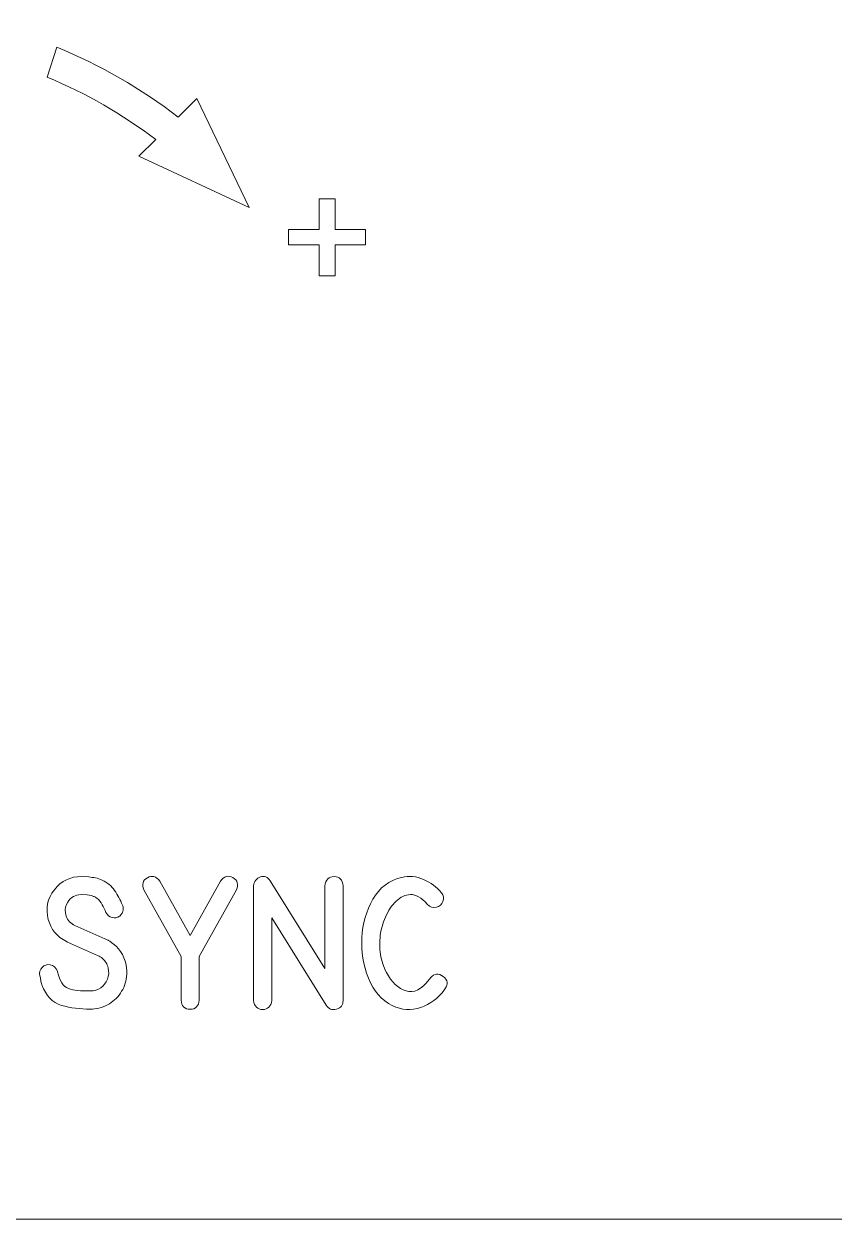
# Model space of a CAD drawing. Header units: millimetres. Extents: x -104 to 90, y -60 to 124.
# Drawn here: x -69.03 to -49.66, y 68.57 to 97.12 of the extents above; entities that cross this region are included whole.
import ezdxf

# ---------------------------------------------------------------- set-up
doc = ezdxf.new("R2010")
doc.units = ezdxf.units.MM
doc.header["$MEASUREMENT"] = 0
doc.layers.add('Cut', color=7, linetype='Continuous')
doc.layers.add('Engrave', color=7, linetype='Continuous')

msp = doc.modelspace()

# ---------------------------------------------------------------- linework, layer by layer
at = {"layer": 'Cut', "color": 250, "lineweight": 9}
msp.add_open_spline([(39.8308, 68.5664), (40.2289, 68.5666), (40.6106, 68.725), (40.8919, 69.0067), (40.8919, 69.0067), (41.1732, 69.2883), (41.3311, 69.6683), (41.3308, 70.0664), (41.3308, 70.0664), (41.3308, 70.0664), (41.3308, 74.5539), (41.3308, 74.5539), (41.3308, 74.5539), (41.3306, 74.9519), (41.1722, 75.3336), (40.8905, 75.6149), (40.8905, 75.6149), (40.6089, 75.8962), (40.2289, 76.0541), (39.8308, 76.0539), (39.8308, 76.0539), (39.8308, 76.0539), (37.3683, 76.0539), (37.3683, 76.0539), (37.3683, 76.0539), (35.2247, 76.0539), (33.244, 77.1975), (32.1722, 79.0539), (32.1722, 79.0539), (31.1004, 80.9103), (31.1004, 83.1975), (32.1722, 85.0539), (32.1722, 85.0539), (33.244, 86.9103), (35.2247, 88.0539), (37.3683, 88.0539), (37.3683, 88.0539), (37.3683, 88.0539), (39.8308, 88.0539), (39.8308, 88.0539), (39.8308, 88.0539), (40.2289, 88.0541), (40.6106, 88.2125), (40.8919, 88.4942), (40.8919, 88.4942), (41.1732, 88.7758), (41.3311, 89.1558), (41.3308, 89.5539), (41.3308, 89.5539), (41.3308, 89.5539), (41.3308, 103.1289), (41.3308, 103.1289), (41.3308, 103.1289), (41.3306, 103.5269), (41.1722, 103.9086), (40.8905, 104.1899), (40.8905, 104.1899), (40.6089, 104.4712), (40.2289, 104.6291), (39.8308, 104.6289), (39.8308, 104.6289), (39.8308, 104.6289), (37.3683, 104.6289), (37.3683, 104.6289), (37.3683, 104.6289), (35.2247, 104.6289), (33.244, 105.7725), (32.1722, 107.6289), (32.1722, 107.6289), (31.1004, 109.4853), (31.1004, 111.7725), (32.1722, 113.6289), (32.1722, 113.6289), (33.244, 115.4853), (35.2247, 116.6289), (37.3683, 116.6289), (37.3683, 116.6289), (37.3683, 116.6289), (39.8308, 116.6289), (39.8308, 116.6289), (39.8308, 116.6289), (40.2289, 116.6291), (40.6106, 116.7875), (40.8919, 117.0692), (40.8919, 117.0692), (41.1732, 117.3508), (41.3311, 117.7308), (41.3308, 118.1289), (41.3308, 118.1289), (41.3308, 118.1289), (41.3308, 122.6164), (41.3308, 122.6164), (41.3308, 122.6164), (41.3306, 123.0144), (41.1722, 123.3961), (40.8905, 123.6774), (40.8905, 123.6774), (40.6089, 123.9587), (40.2289, 124.1166), (39.8308, 124.1164), (39.8308, 124.1164), (39.8308, 124.1164), (-101.6192, 124.1164), (-101.6192, 124.1164), (-101.6192, 124.1164), (-102.0172, 124.1161), (-102.3989, 123.9577), (-102.6802, 123.6761), (-102.6802, 123.6761), (-102.9615, 123.3944), (-103.1194, 123.0144), (-103.1192, 122.6164), (-103.1192, 122.6164), (-103.1192, 122.6164), (-103.1192, 118.1289), (-103.1192, 118.1289), (-103.1192, 118.1289), (-103.1189, 117.7308), (-102.9605, 117.3491), (-102.6789, 117.0678), (-102.6789, 117.0678), (-102.3972, 116.7865), (-102.0172, 116.6286), (-101.6192, 116.6289), (-101.6192, 116.6289), (-101.6192, 116.6289), (-99.1567, 116.6289), (-99.1567, 116.6289), (-99.1567, 116.6289), (-97.0131, 116.6289), (-95.0323, 115.4853), (-93.9605, 113.6289), (-93.9605, 113.6289), (-92.8887, 111.7725), (-92.8887, 109.4853), (-93.9605, 107.6289), (-93.9605, 107.6289), (-95.0323, 105.7725), (-97.0131, 104.6289), (-99.1567, 104.6289), (-99.1567, 104.6289), (-99.1567, 104.6289), (-101.6192, 104.6289), (-101.6192, 104.6289), (-101.6192, 104.6289), (-102.0172, 104.6286), (-102.3989, 104.4702), (-102.6802, 104.1886), (-102.6802, 104.1886), (-102.9615, 103.9069), (-103.1194, 103.5269), (-103.1192, 103.1289), (-103.1192, 103.1289), (-103.1192, 103.1289), (-103.1192, 89.5539), (-103.1192, 89.5539), (-103.1192, 89.5539), (-103.1189, 89.1558), (-102.9605, 88.7741), (-102.6789, 88.4928), (-102.6789, 88.4928), (-102.3972, 88.2115), (-102.0172, 88.0536), (-101.6192, 88.0539), (-101.6192, 88.0539), (-101.6192, 88.0539), (-99.1567, 88.0539), (-99.1567, 88.0539), (-99.1567, 88.0539), (-97.0131, 88.0539), (-95.0323, 86.9103), (-93.9605, 85.0539), (-93.9605, 85.0539), (-92.8887, 83.1975), (-92.8887, 80.9103), (-93.9605, 79.0539), (-93.9605, 79.0539), (-95.0323, 77.1975), (-97.0131, 76.0539), (-99.1567, 76.0539), (-99.1567, 76.0539), (-99.1567, 76.0539), (-101.6192, 76.0539), (-101.6192, 76.0539), (-101.6192, 76.0539), (-102.0172, 76.0536), (-102.3989, 75.8952), (-102.6802, 75.6136), (-102.6802, 75.6136), (-102.9615, 75.3319), (-103.1194, 74.9519), (-103.1192, 74.5539), (-103.1192, 74.5539), (-103.1192, 74.5539), (-103.1192, 70.0664), (-103.1192, 70.0664), (-103.1192, 70.0664), (-103.1189, 69.6683), (-102.9605, 69.2866), (-102.6789, 69.0053), (-102.6789, 69.0053), (-102.3972, 68.724), (-102.0172, 68.5661), (-101.6192, 68.5664), (-101.6192, 68.5664), (-101.6192, 68.5664), (39.8308, 68.5664), (39.8308, 68.5664)], degree=3, knots=[0, 0, 0, 0, 0.0188679, 0.0188679, 0.0188679, 0.0188679, 0.0377358, 0.0377358, 0.0377358, 0.0377358, 0.0566038, 0.0566038, 0.0566038, 0.0566038, 0.0754717, 0.0754717, 0.0754717, 0.0754717, 0.0943396, 0.0943396, 0.0943396, 0.0943396, 0.1132075, 0.1132075, 0.1132075, 0.1132075, 0.1320755, 0.1320755, 0.1320755, 0.1320755, 0.1509434, 0.1509434, 0.1509434, 0.1509434, 0.1698113, 0.1698113, 0.1698113, 0.1698113, 0.1886792, 0.1886792, 0.1886792, 0.1886792, 0.2075472, 0.2075472, 0.2075472, 0.2075472, 0.2264151, 0.2264151, 0.2264151, 0.2264151, 0.245283, 0.245283, 0.245283, 0.245283, 0.2641509, 0.2641509, 0.2641509, 0.2641509, 0.2830189, 0.2830189, 0.2830189, 0.2830189, 0.3018868, 0.3018868, 0.3018868, 0.3018868, 0.3207547, 0.3207547, 0.3207547, 0.3207547, 0.3396226, 0.3396226, 0.3396226, 0.3396226, 0.3584906, 0.3584906, 0.3584906, 0.3584906, 0.3773585, 0.3773585, 0.3773585, 0.3773585, 0.3962264, 0.3962264, 0.3962264, 0.3962264, 0.4150943, 0.4150943, 0.4150943, 0.4150943, 0.4339623, 0.4339623, 0.4339623, 0.4339623, 0.4528302, 0.4528302, 0.4528302, 0.4528302, 0.4716981, 0.4716981, 0.4716981, 0.4716981, 0.490566, 0.490566, 0.490566, 0.490566, 0.509434, 0.509434, 0.509434, 0.509434, 0.5283019, 0.5283019, 0.5283019, 0.5283019, 0.5471698, 0.5471698, 0.5471698, 0.5471698, 0.5660377, 0.5660377, 0.5660377, 0.5660377, 0.5849057, 0.5849057, 0.5849057, 0.5849057, 0.6037736, 0.6037736, 0.6037736, 0.6037736, 0.6226415, 0.6226415, 0.6226415, 0.6226415, 0.6415094, 0.6415094, 0.6415094, 0.6415094, 0.6603774, 0.6603774, 0.6603774, 0.6603774, 0.6792453, 0.6792453, 0.6792453, 0.6792453, 0.6981132, 0.6981132, 0.6981132, 0.6981132, 0.7169811, 0.7169811, 0.7169811, 0.7169811, 0.7358491, 0.7358491, 0.7358491, 0.7358491, 0.754717, 0.754717, 0.754717, 0.754717, 0.7735849, 0.7735849, 0.7735849, 0.7735849, 0.7924528, 0.7924528, 0.7924528, 0.7924528, 0.8113208, 0.8113208, 0.8113208, 0.8113208, 0.8301887, 0.8301887, 0.8301887, 0.8301887, 0.8490566, 0.8490566, 0.8490566, 0.8490566, 0.8679245, 0.8679245, 0.8679245, 0.8679245, 0.8867925, 0.8867925, 0.8867925, 0.8867925, 0.9056604, 0.9056604, 0.9056604, 0.9056604, 0.9245283, 0.9245283, 0.9245283, 0.9245283, 0.9433962, 0.9433962, 0.9433962, 0.9433962, 0.9622642, 0.9622642, 0.9622642, 0.9622642, 1, 1, 1, 1], dxfattribs=at)
at = {"layer": 'Engrave', "color": 240, "lineweight": 9}
for points, knots in [([(-65.8758, 94.3597), (-66.6732, 94.9671), (-67.5458, 95.4683), (-68.4723, 95.851), (-68.4723, 95.851), (-68.4723, 95.851), (-68.2434, 96.5677), (-68.2434, 96.5677), (-68.2434, 96.5677), (-67.2044, 96.1447), (-66.2278, 95.5817), (-65.3409, 94.8946), (-65.3409, 94.8946), (-65.3409, 94.8946), (-64.8942, 95.3414), (-64.8942, 95.3414), (-64.8942, 95.3414), (-64.8942, 95.3414), (-63.6392, 92.7349), (-63.6392, 92.7349), (-63.6392, 92.7349), (-63.6392, 92.7349), (-66.2765, 93.9591), (-66.2765, 93.9591), (-66.2765, 93.9591), (-66.2765, 93.9591), (-65.8758, 94.3597), (-65.8758, 94.3597)], [0, 0, 0, 0, 0.125, 0.125, 0.125, 0.125, 0.25, 0.25, 0.25, 0.25, 0.375, 0.375, 0.375, 0.375, 0.5, 0.5, 0.5, 0.5, 0.625, 0.625, 0.625, 0.625, 0.75, 0.75, 0.75, 0.75, 1, 1, 1, 1]), ([(-61.5875, 92.9425), (-61.5875, 92.9425), (-61.5875, 92.2075), (-61.5875, 92.2075), (-61.5875, 92.2075), (-61.5875, 92.2075), (-60.8599, 92.2075), (-60.8599, 92.2075), (-60.8599, 92.2075), (-60.8599, 92.2075), (-60.8599, 91.8412), (-60.8599, 91.8412), (-60.8599, 91.8412), (-60.8599, 91.8412), (-61.5875, 91.8412), (-61.5875, 91.8412), (-61.5875, 91.8412), (-61.5875, 91.8412), (-61.5875, 91.1062), (-61.5875, 91.1062), (-61.5875, 91.1062), (-61.5875, 91.1062), (-61.9687, 91.1062), (-61.9687, 91.1062), (-61.9687, 91.1062), (-61.9687, 91.1062), (-61.9687, 91.8412), (-61.9687, 91.8412), (-61.9687, 91.8412), (-61.9687, 91.8412), (-62.7013, 91.8412), (-62.7013, 91.8412), (-62.7013, 91.8412), (-62.7013, 91.8412), (-62.7013, 92.2075), (-62.7013, 92.2075), (-62.7013, 92.2075), (-62.7013, 92.2075), (-61.9687, 92.2075), (-61.9687, 92.2075), (-61.9687, 92.2075), (-61.9687, 92.2075), (-61.9687, 92.9425), (-61.9687, 92.9425), (-61.9687, 92.9425), (-61.9687, 92.9425), (-61.5875, 92.9425), (-61.5875, 92.9425)], [0, 0, 0, 0, 0.0769231, 0.0769231, 0.0769231, 0.0769231, 0.1538462, 0.1538462, 0.1538462, 0.1538462, 0.2307692, 0.2307692, 0.2307692, 0.2307692, 0.3076923, 0.3076923, 0.3076923, 0.3076923, 0.3846154, 0.3846154, 0.3846154, 0.3846154, 0.4615385, 0.4615385, 0.4615385, 0.4615385, 0.5384615, 0.5384615, 0.5384615, 0.5384615, 0.6153846, 0.6153846, 0.6153846, 0.6153846, 0.6923077, 0.6923077, 0.6923077, 0.6923077, 0.7692308, 0.7692308, 0.7692308, 0.7692308, 0.8461538, 0.8461538, 0.8461538, 0.8461538, 1, 1, 1, 1]), ([(-67.0914, 75.2663), (-67.0914, 75.2663), (-67.0666, 75.2557), (-67.0666, 75.2557), (-67.0666, 75.2557), (-67.0666, 75.2557), (-67.0385, 75.242), (-67.0385, 75.242), (-67.0385, 75.242), (-67.0385, 75.242), (-67.0137, 75.2277), (-67.0137, 75.2277), (-67.0137, 75.2277), (-67.0068, 75.2224), (-66.9983, 75.2176), (-66.9898, 75.2129), (-66.9898, 75.2129), (-66.9808, 75.2087), (-66.9724, 75.2034), (-66.9639, 75.1986), (-66.9639, 75.1986), (-66.7597, 75.0642), (-66.6327, 74.8779), (-66.5845, 74.6403), (-66.5845, 74.6403), (-66.566, 74.5472), (-66.5617, 74.4514), (-66.5718, 74.3535), (-66.5718, 74.3535), (-66.5887, 74.2128), (-66.6379, 74.0831), (-66.72, 73.9635), (-66.72, 73.9635), (-66.802, 73.8439), (-66.9052, 73.7519), (-67.029, 73.6868), (-67.029, 73.6868), (-67.1624, 73.6164), (-67.3005, 73.5815), (-67.4433, 73.5815), (-67.4433, 73.5815), (-67.6831, 73.5815), (-67.9117, 73.6122), (-68.1302, 73.6735), (-68.1302, 73.6735), (-68.3482, 73.7349), (-68.5038, 73.8995), (-68.5964, 74.1673), (-68.5964, 74.1673), (-68.6091, 74.2016), (-68.6181, 74.2366), (-68.6244, 74.2726), (-68.6244, 74.2726), (-68.6308, 74.3091), (-68.6382, 74.3451), (-68.6461, 74.3816), (-68.6461, 74.3816), (-68.6615, 74.4556), (-68.6435, 74.5213), (-68.5911, 74.5784), (-68.5911, 74.5784), (-68.5392, 74.635), (-68.4742, 74.6567), (-68.3969, 74.6435), (-68.3969, 74.6435), (-68.3149, 74.6266), (-68.2583, 74.5763), (-68.226, 74.4916), (-68.226, 74.4916), (-68.226, 74.4916), (-68.2212, 74.4773), (-68.2212, 74.4773), (-68.2212, 74.4773), (-68.172, 74.253), (-68.0852, 74.1191), (-67.9619, 74.0757), (-67.9619, 74.0757), (-67.8381, 74.0323), (-67.6666, 74.0127), (-67.4465, 74.017), (-67.4465, 74.017), (-67.2438, 74.017), (-67.1047, 74.1122), (-67.029, 74.3022), (-67.029, 74.3022), (-66.9962, 74.3869), (-66.9909, 74.4752), (-67.0137, 74.5668), (-67.0137, 74.5668), (-67.0364, 74.6578), (-67.0814, 74.7345), (-67.1486, 74.7954), (-67.1486, 74.7954), (-67.1788, 74.8213), (-67.2179, 74.8451), (-67.2666, 74.8679), (-67.2666, 74.8679), (-67.2666, 74.8679), (-67.9841, 75.1827), (-67.9841, 75.1827), (-67.9841, 75.1827), (-67.9841, 75.1827), (-68.0074, 75.1954), (-68.0074, 75.1954), (-68.0074, 75.1954), (-68.2424, 75.3192), (-68.3879, 75.4955), (-68.4445, 75.7241), (-68.4445, 75.7241), (-68.5138, 75.9886), (-68.4657, 76.2257), (-68.2995, 76.4363), (-68.2995, 76.4363), (-68.1339, 76.6464), (-67.9159, 76.7517), (-67.6465, 76.7517), (-67.6465, 76.7517), (-67.6465, 76.7517), (-67.4756, 76.7469), (-67.4756, 76.7469), (-67.4756, 76.7469), (-67.4201, 76.7369), (-67.3661, 76.7268), (-67.3148, 76.7168), (-67.3148, 76.7168), (-67.2629, 76.7073), (-67.2105, 76.6903), (-67.1581, 76.6665), (-67.1581, 76.6665), (-67.0279, 76.6057), (-66.9279, 76.5215), (-66.8586, 76.4152), (-66.8586, 76.4152), (-66.7893, 76.3088), (-66.7268, 76.1934), (-66.6713, 76.0696), (-66.6713, 76.0696), (-66.666, 76.058), (-66.6612, 76.0447), (-66.657, 76.0294), (-66.657, 76.0294), (-66.6459, 75.9786), (-66.6512, 75.9326), (-66.6729, 75.8913), (-66.6729, 75.8913), (-66.685, 75.8653), (-66.6983, 75.8458), (-66.7115, 75.8325), (-66.7115, 75.8325), (-66.7247, 75.8188), (-66.7358, 75.8098), (-66.7438, 75.8045), (-66.7438, 75.8045), (-66.7978, 75.7664), (-66.8565, 75.7548), (-66.9205, 75.7706), (-66.9205, 75.7706), (-66.9851, 75.7849), (-67.0338, 75.8262), (-67.0682, 75.8945), (-67.0682, 75.8945), (-67.0951, 75.9542), (-67.1237, 76.0156), (-67.1539, 76.0781), (-67.1539, 76.0781), (-67.1846, 76.1405), (-67.2274, 76.1924), (-67.2819, 76.2342), (-67.2819, 76.2342), (-67.3047, 76.2506), (-67.3269, 76.2628), (-67.3481, 76.2702), (-67.3481, 76.2702), (-67.3693, 76.2781), (-67.3925, 76.2866), (-67.4185, 76.2961), (-67.4185, 76.2961), (-67.4185, 76.2961), (-67.519, 76.313), (-67.519, 76.313), (-67.519, 76.313), (-67.519, 76.313), (-67.6619, 76.3178), (-67.6619, 76.3178), (-67.6619, 76.3178), (-67.8005, 76.3157), (-67.9064, 76.2559), (-67.9794, 76.1379), (-67.9794, 76.1379), (-68.0291, 76.0622), (-68.0476, 75.9781), (-68.0355, 75.8849), (-68.0355, 75.8849), (-68.0212, 75.7706), (-67.9672, 75.6817), (-67.8741, 75.6182), (-67.8741, 75.6182), (-67.8698, 75.6156), (-67.8656, 75.6119), (-67.8603, 75.6082), (-67.8603, 75.6082), (-67.855, 75.605), (-67.8492, 75.6013), (-67.8434, 75.5981), (-67.8434, 75.5981), (-67.8434, 75.5981), (-67.8259, 75.5907), (-67.8259, 75.5907), (-67.8259, 75.5907), (-67.8259, 75.5907), (-67.8074, 75.5828), (-67.8074, 75.5828), (-67.8074, 75.5828), (-67.8074, 75.5828), (-67.0914, 75.2663), (-67.0914, 75.2663)], [0, 0, 0, 0, 0.0181818, 0.0181818, 0.0181818, 0.0181818, 0.0363636, 0.0363636, 0.0363636, 0.0363636, 0.0545455, 0.0545455, 0.0545455, 0.0545455, 0.0727273, 0.0727273, 0.0727273, 0.0727273, 0.0909091, 0.0909091, 0.0909091, 0.0909091, 0.1090909, 0.1090909, 0.1090909, 0.1090909, 0.1272727, 0.1272727, 0.1272727, 0.1272727, 0.1454545, 0.1454545, 0.1454545, 0.1454545, 0.1636364, 0.1636364, 0.1636364, 0.1636364, 0.1818182, 0.1818182, 0.1818182, 0.1818182, 0.2, 0.2, 0.2, 0.2, 0.2181818, 0.2181818, 0.2181818, 0.2181818, 0.2363636, 0.2363636, 0.2363636, 0.2363636, 0.2545455, 0.2545455, 0.2545455, 0.2545455, 0.2727273, 0.2727273, 0.2727273, 0.2727273, 0.2909091, 0.2909091, 0.2909091, 0.2909091, 0.3090909, 0.3090909, 0.3090909, 0.3090909, 0.3272727, 0.3272727, 0.3272727, 0.3272727, 0.3454545, 0.3454545, 0.3454545, 0.3454545, 0.3636364, 0.3636364, 0.3636364, 0.3636364, 0.3818182, 0.3818182, 0.3818182, 0.3818182, 0.4, 0.4, 0.4, 0.4, 0.4181818, 0.4181818, 0.4181818, 0.4181818, 0.4363636, 0.4363636, 0.4363636, 0.4363636, 0.4545455, 0.4545455, 0.4545455, 0.4545455, 0.4727273, 0.4727273, 0.4727273, 0.4727273, 0.4909091, 0.4909091, 0.4909091, 0.4909091, 0.5090909, 0.5090909, 0.5090909, 0.5090909, 0.5272727, 0.5272727, 0.5272727, 0.5272727, 0.5454545, 0.5454545, 0.5454545, 0.5454545, 0.5636364, 0.5636364, 0.5636364, 0.5636364, 0.5818182, 0.5818182, 0.5818182, 0.5818182, 0.6, 0.6, 0.6, 0.6, 0.6181818, 0.6181818, 0.6181818, 0.6181818, 0.6363636, 0.6363636, 0.6363636, 0.6363636, 0.6545455, 0.6545455, 0.6545455, 0.6545455, 0.6727273, 0.6727273, 0.6727273, 0.6727273, 0.6909091, 0.6909091, 0.6909091, 0.6909091, 0.7090909, 0.7090909, 0.7090909, 0.7090909, 0.7272727, 0.7272727, 0.7272727, 0.7272727, 0.7454545, 0.7454545, 0.7454545, 0.7454545, 0.7636364, 0.7636364, 0.7636364, 0.7636364, 0.7818182, 0.7818182, 0.7818182, 0.7818182, 0.8, 0.8, 0.8, 0.8, 0.8181818, 0.8181818, 0.8181818, 0.8181818, 0.8363636, 0.8363636, 0.8363636, 0.8363636, 0.8545455, 0.8545455, 0.8545455, 0.8545455, 0.8727273, 0.8727273, 0.8727273, 0.8727273, 0.8909091, 0.8909091, 0.8909091, 0.8909091, 0.9090909, 0.9090909, 0.9090909, 0.9090909, 0.9272727, 0.9272727, 0.9272727, 0.9272727, 0.9454545, 0.9454545, 0.9454545, 0.9454545, 0.9636364, 0.9636364, 0.9636364, 0.9636364, 1, 1, 1, 1]), ([(-64.3255, 76.6385), (-64.2451, 76.7596), (-64.1477, 76.7882), (-64.0334, 76.7252), (-64.0334, 76.7252), (-63.9191, 76.6623), (-63.89, 76.5638), (-63.9456, 76.4294), (-63.9456, 76.4294), (-63.9456, 76.4294), (-64.8372, 74.8372), (-64.8372, 74.8372), (-64.8372, 74.8372), (-64.8372, 74.8372), (-64.8372, 73.8), (-64.8372, 73.8), (-64.8372, 73.8), (-64.8468, 73.6534), (-64.9187, 73.5799), (-65.0537, 73.5799), (-65.0537, 73.5799), (-65.1886, 73.5799), (-65.2606, 73.6534), (-65.2696, 73.8), (-65.2696, 73.8), (-65.2696, 73.8), (-65.2696, 74.8372), (-65.2696, 74.8372), (-65.2696, 74.8372), (-65.2696, 74.8372), (-66.1596, 76.4294), (-66.1596, 76.4294), (-66.1596, 76.4294), (-66.2147, 76.5628), (-66.1866, 76.6607), (-66.076, 76.7231), (-66.076, 76.7231), (-65.9654, 76.7856), (-65.8665, 76.7575), (-65.7797, 76.6385), (-65.7797, 76.6385), (-65.7797, 76.6385), (-65.0526, 75.3394), (-65.0526, 75.3394), (-65.0526, 75.3394), (-65.0526, 75.3394), (-64.3255, 76.6385), (-64.3255, 76.6385)], [0, 0, 0, 0, 0.0769231, 0.0769231, 0.0769231, 0.0769231, 0.1538462, 0.1538462, 0.1538462, 0.1538462, 0.2307692, 0.2307692, 0.2307692, 0.2307692, 0.3076923, 0.3076923, 0.3076923, 0.3076923, 0.3846154, 0.3846154, 0.3846154, 0.3846154, 0.4615385, 0.4615385, 0.4615385, 0.4615385, 0.5384615, 0.5384615, 0.5384615, 0.5384615, 0.6153846, 0.6153846, 0.6153846, 0.6153846, 0.6923077, 0.6923077, 0.6923077, 0.6923077, 0.7692308, 0.7692308, 0.7692308, 0.7692308, 0.8461538, 0.8461538, 0.8461538, 0.8461538, 1, 1, 1, 1]), ([(-61.3971, 73.7905), (-61.3971, 73.682), (-61.4495, 73.6132), (-61.5543, 73.5836), (-61.5543, 73.5836), (-61.6596, 73.5545), (-61.7405, 73.5852), (-61.7987, 73.6762), (-61.7987, 73.6762), (-61.7987, 73.6762), (-63.101, 75.7643), (-63.101, 75.7643), (-63.101, 75.7643), (-63.101, 75.7643), (-63.101, 73.7905), (-63.101, 73.7905), (-63.101, 73.7905), (-63.1238, 73.646), (-63.1968, 73.5735), (-63.3201, 73.5735), (-63.3201, 73.5735), (-63.4439, 73.5735), (-63.5164, 73.646), (-63.5381, 73.7905), (-63.5381, 73.7905), (-63.5381, 73.7905), (-63.5381, 76.5284), (-63.5381, 76.5284), (-63.5381, 76.5284), (-63.5228, 76.6358), (-63.4677, 76.7067), (-63.373, 76.7411), (-63.373, 76.7411), (-63.2783, 76.775), (-63.1994, 76.7427), (-63.1365, 76.6448), (-63.1365, 76.6448), (-63.1365, 76.6448), (-61.8342, 74.5535), (-61.8342, 74.5535), (-61.8342, 74.5535), (-61.8342, 74.5535), (-61.8342, 76.5284), (-61.8342, 76.5284), (-61.8342, 76.5284), (-61.8146, 76.676), (-61.7395, 76.7496), (-61.6088, 76.748), (-61.6088, 76.748), (-61.4781, 76.7464), (-61.4077, 76.6734), (-61.3971, 76.5284), (-61.3971, 76.5284), (-61.3971, 76.5284), (-61.3971, 73.7905), (-61.3971, 73.7905)], [0, 0, 0, 0, 0.0666667, 0.0666667, 0.0666667, 0.0666667, 0.1333333, 0.1333333, 0.1333333, 0.1333333, 0.2, 0.2, 0.2, 0.2, 0.2666667, 0.2666667, 0.2666667, 0.2666667, 0.3333333, 0.3333333, 0.3333333, 0.3333333, 0.4, 0.4, 0.4, 0.4, 0.4666667, 0.4666667, 0.4666667, 0.4666667, 0.5333333, 0.5333333, 0.5333333, 0.5333333, 0.6, 0.6, 0.6, 0.6, 0.6666667, 0.6666667, 0.6666667, 0.6666667, 0.7333333, 0.7333333, 0.7333333, 0.7333333, 0.8, 0.8, 0.8, 0.8, 0.8666667, 0.8666667, 0.8666667, 0.8666667, 1, 1, 1, 1]), ([(-58.9556, 74.0731), (-58.9556, 74.0731), (-58.9693, 74.0524), (-58.9693, 74.0524), (-58.9693, 74.0524), (-58.9725, 74.0487), (-58.9751, 74.045), (-58.9772, 74.0418), (-58.9772, 74.0418), (-58.9788, 74.0387), (-58.981, 74.0355), (-58.9831, 74.0323), (-58.9831, 74.0323), (-59.1249, 73.8413), (-59.3106, 73.7053), (-59.5408, 73.6238), (-59.5408, 73.6238), (-59.7705, 73.5428), (-59.997, 73.5576), (-60.2203, 73.6682), (-60.2203, 73.6682), (-60.4796, 73.7974), (-60.6701, 74.0164), (-60.7918, 74.3255), (-60.7918, 74.3255), (-60.9129, 74.6345), (-60.9653, 74.9557), (-60.9484, 75.2891), (-60.9484, 75.2891), (-60.9309, 75.6225), (-60.8431, 75.9283), (-60.6849, 76.2077), (-60.6849, 76.2077), (-60.5261, 76.4866), (-60.2959, 76.6612), (-59.9938, 76.7316), (-59.9938, 76.7316), (-59.8202, 76.7718), (-59.6472, 76.7549), (-59.4747, 76.6813), (-59.4747, 76.6813), (-59.3022, 76.6072), (-59.1603, 76.5035), (-59.0497, 76.3702), (-59.0497, 76.3702), (-59.0487, 76.3702), (-59.046, 76.367), (-59.0423, 76.3596), (-59.0423, 76.3596), (-58.9947, 76.2977), (-58.9847, 76.2294), (-59.0127, 76.1559), (-59.0127, 76.1559), (-59.0407, 76.0818), (-59.0915, 76.0357), (-59.1662, 76.0167), (-59.1662, 76.0167), (-59.2455, 75.9961), (-59.3191, 76.0199), (-59.3863, 76.0881), (-59.3863, 76.0881), (-59.5249, 76.2495), (-59.6583, 76.3268), (-59.7863, 76.321), (-59.7863, 76.321), (-59.9144, 76.3146), (-60.0292, 76.2617), (-60.1303, 76.1627), (-60.1303, 76.1627), (-60.2319, 76.0633), (-60.316, 75.9363), (-60.3832, 75.7812), (-60.3832, 75.7812), (-60.4504, 75.6262), (-60.4917, 75.4812), (-60.5071, 75.3457), (-60.5071, 75.3457), (-60.5256, 75.1949), (-60.524, 75.043), (-60.5018, 74.8906), (-60.5018, 74.8906), (-60.4796, 74.7382), (-60.433, 74.5948), (-60.3615, 74.4604), (-60.3615, 74.4604), (-60.2372, 74.2249), (-60.0811, 74.0773), (-59.8927, 74.018), (-59.8927, 74.018), (-59.7038, 73.9582), (-59.5196, 74.0487), (-59.3397, 74.2884), (-59.3397, 74.2884), (-59.3313, 74.2985), (-59.3217, 74.3122), (-59.3101, 74.3286), (-59.3101, 74.3286), (-59.2133, 74.4361), (-59.1106, 74.4472), (-59.0026, 74.362), (-59.0026, 74.362), (-58.8947, 74.2768), (-58.8788, 74.1805), (-58.9556, 74.0731)], [0, 0, 0, 0, 0.037037, 0.037037, 0.037037, 0.037037, 0.0740741, 0.0740741, 0.0740741, 0.0740741, 0.1111111, 0.1111111, 0.1111111, 0.1111111, 0.1481481, 0.1481481, 0.1481481, 0.1481481, 0.1851852, 0.1851852, 0.1851852, 0.1851852, 0.2222222, 0.2222222, 0.2222222, 0.2222222, 0.2592593, 0.2592593, 0.2592593, 0.2592593, 0.2962963, 0.2962963, 0.2962963, 0.2962963, 0.3333333, 0.3333333, 0.3333333, 0.3333333, 0.3703704, 0.3703704, 0.3703704, 0.3703704, 0.4074074, 0.4074074, 0.4074074, 0.4074074, 0.4444444, 0.4444444, 0.4444444, 0.4444444, 0.4814815, 0.4814815, 0.4814815, 0.4814815, 0.5185185, 0.5185185, 0.5185185, 0.5185185, 0.5555556, 0.5555556, 0.5555556, 0.5555556, 0.5925926, 0.5925926, 0.5925926, 0.5925926, 0.6296296, 0.6296296, 0.6296296, 0.6296296, 0.6666667, 0.6666667, 0.6666667, 0.6666667, 0.7037037, 0.7037037, 0.7037037, 0.7037037, 0.7407407, 0.7407407, 0.7407407, 0.7407407, 0.7777778, 0.7777778, 0.7777778, 0.7777778, 0.8148148, 0.8148148, 0.8148148, 0.8148148, 0.8518519, 0.8518519, 0.8518519, 0.8518519, 0.8888889, 0.8888889, 0.8888889, 0.8888889, 0.9259259, 0.9259259, 0.9259259, 0.9259259, 1, 1, 1, 1])]:
    msp.add_open_spline(points, degree=3, knots=knots, dxfattribs=at)

doc.saveas('drawing.dxf')
